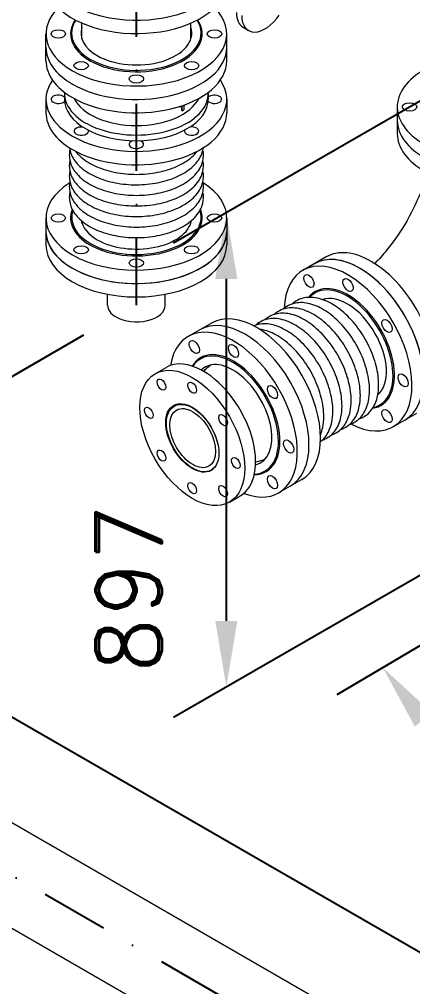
# Model space of a CAD drawing. Header units: millimetres. Extents: x -312439 to 477422, y -331570 to 212570.
# Drawn here: x 345386 to 346129, y 169585 to 171415 of the extents above; entities that cross this region are included whole.
import ezdxf

# ---------------------------------------------------------------- set-up
doc = ezdxf.new("R2010")
doc.units = ezdxf.units.MM
doc.linetypes.add('DASHDOT', pattern=[25.4, 12.7, -6.35, 0, -6.35])
doc.styles.add('ROMAND', font='ROMAND.SHX')
doc.dimstyles.new('1-50 (MILIMETRO)', dxfattribs={"dimscale": 0, "dimtxt": 125, "dimasz": 125, "dimexe": 100, "dimexo": 100, "dimgap": 50, "dimtad": 0, "dimdec": 0, "dimzin": 0, "dimdsep": 46, "dimtxsty": 'ROMAND', "dimcen": -390, "dimclrd": 1, "dimclre": 1, "dimclrt": 3, "dimadec": 0, "dimazin": 0, "dimtfac": 1, "dimtdec": 0, "dimtix": 1, "dimtmove": 2, "dimatfit": 2, "dimfxl": 1, "dimtvp": 1, "dimtolj": 1, "dimtzin": 0, "dimarcsym": 0})

# ---------------------------------------------------------------- blocks, each defined once
blk = doc.blocks.new('*D92')
at = {"color": 1, "lineweight": -2, "transparency": 16777216}
for p, q in [((345607.1, 172290.6), (345607.1, 172792.4)), ((348612.8, 170941.5), (345715.4, 172614.4)), ((348721.1, 170492.8), (348721.1, 170994.5))]:
    blk.add_line(p, q, dxfattribs=at)
at = {"color": 1, "transparency": 16777216}
for points in [[(345725.8, 172632.4), (345705, 172596.3), (345607.1, 172676.9)], [(348623.3, 170959.6), (348602.4, 170923.5), (348721.1, 170879)]]:
    blk.add_solid(points, dxfattribs=at)
at = {"layer": 'Defpoints', "color": 0, "transparency": 16777216}
for p in [(345607.1, 172676.9), (345607.1, 172175.2), (348721.1, 170377.3)]:
    blk.add_point(p, dxfattribs=at)
at = {"color": 3, "transparency": 16777216, "insert": (347372.3, 171833.5), "char_height": 125, "attachment_point": 5, "rotation": 330, "style": 'ROMAND'}
blk.add_mtext('\\A1;3596', dxfattribs=at)
blk = doc.blocks.new('*D94')
at = {"color": 1, "lineweight": -2, "transparency": 16777216}
for p, q in [((347077.6, 170783), (345986.1, 170136.8)), ((347493.6, 170251), (346402.1, 169604.8)), ((346149.9, 170089.7), (346411.8, 169754.6))]:
    blk.add_line(p, q, dxfattribs=at)
at = {"color": 1, "transparency": 16777216}
for points in [[(346166.3, 170102.5), (346133.4, 170076.8), (346072.9, 170188.1)], [(346428.3, 169767.4), (346395.4, 169741.8), (346488.8, 169656.1)]]:
    blk.add_solid(points, dxfattribs=at)
at = {"layer": 'Defpoints', "color": 0, "transparency": 16777216}
for p in [(347164.4, 170834.4), (347580.4, 170302.4), (346488.8, 169656.1)]:
    blk.add_point(p, dxfattribs=at)
at = {"color": 3, "transparency": 16777216, "insert": (346379.3, 169999.1), "char_height": 125, "attachment_point": 5, "rotation": 308.0229, "style": 'ROMAND'}
blk.add_mtext('\\A1;675', dxfattribs=at)
blk = doc.blocks.new('*D96')
at = {"color": 1, "lineweight": -2, "transparency": 16777216}
for p, q in [((340982.5, 172444.7), (340982.5, 172743.9)), ((347857.3, 168659.3), (341090.8, 172566)), ((347965.6, 168413.1), (347965.6, 168712.3))]:
    blk.add_line(p, q, dxfattribs=at)
at = {"color": 1, "transparency": 16777216}
for points in [[(341101.2, 172584), (341080.3, 172547.9), (340982.5, 172628.5)], [(347867.7, 168677.3), (347846.9, 168641.2), (347965.6, 168596.8)]]:
    blk.add_solid(points, dxfattribs=at)
at = {"layer": 'Defpoints', "color": 0, "transparency": 16777216}
for p in [(340982.5, 172628.5), (340982.5, 172329.3), (347965.6, 168297.6)]:
    blk.add_point(p, dxfattribs=at)
at = {"color": 3, "transparency": 16777216, "insert": (344536.5, 170720.9), "char_height": 125, "attachment_point": 5, "rotation": 330, "style": 'ROMAND'}
blk.add_mtext('\\A1;8063', dxfattribs=at)
blk = doc.blocks.new('*D26')
at = {"color": 1, "lineweight": -2, "transparency": 16777216}
for p, q in [((345507.1, 172117.4), (345151, 171911.8)), ((345251, 171844.6), (345251, 170794.2)), ((345507.1, 170817), (345151, 170611.4))]:
    blk.add_line(p, q, dxfattribs=at)
at = {"color": 1, "transparency": 16777216}
for points in [[(345230.2, 171844.6), (345271.9, 171844.6), (345251, 171969.6)], [(345230.2, 170794.2), (345271.9, 170794.2), (345251, 170669.2)]]:
    blk.add_solid(points, dxfattribs=at)
at = {"layer": 'Defpoints', "color": 0, "transparency": 16777216}
for p in [(345607.1, 172175.2), (345607.1, 170874.8), (345251, 170669.2)]:
    blk.add_point(p, dxfattribs=at)
at = {"color": 3, "transparency": 16777216, "insert": (345126, 171319.4), "char_height": 125, "attachment_point": 5, "rotation": 90, "style": 'ROMAND'}
blk.add_mtext('\\A1;1300', dxfattribs=at)
blk = doc.blocks.new('*D27')
at = {"color": 1, "lineweight": -2, "transparency": 16777216}
for p, q in [((346217.6, 171303.1), (345677.1, 170991.1)), ((345777.1, 170923.8), (345777.1, 170276.7)), ((346217.6, 170406), (345677.1, 170093.9))]:
    blk.add_line(p, q, dxfattribs=at)
at = {"color": 1, "transparency": 16777216}
for points in [[(345756.3, 170923.8), (345798, 170923.8), (345777.1, 171048.8)], [(345756.3, 170276.7), (345798, 170276.7), (345777.1, 170151.7)]]:
    blk.add_solid(points, dxfattribs=at)
at = {"layer": 'Defpoints', "color": 0, "transparency": 16777216}
for p in [(346317.6, 171360.8), (346317.6, 170463.7), (345777.1, 170151.7)]:
    blk.add_point(p, dxfattribs=at)
at = {"color": 3, "transparency": 16777216, "insert": (345592.5, 170337.6), "char_height": 125, "attachment_point": 5, "rotation": 90, "style": 'ROMAND'}
blk.add_mtext('\\A1;897', dxfattribs=at)

msp = doc.modelspace()

# ---------------------------------------------------------------- linework, layer by layer
at = {"color": 6, "linetype": 'DASHDOT', "ltscale": 10}
for p, q in [((347965.562, 168297.588), (340982.504, 172329.258)), ((345607.137, 170873.876), (345607.137, 171916.961))]:
    msp.add_line(p, q, dxfattribs=at)
at = {"color": 5, "linetype": 'Continuous', "lineweight": 0, "extrusion": (4.44089e-16, 0.816497, 0.57735)}
for p, q in [((341209.323, 172298.219), (347825.272, 168478.499)), ((341122.794, 172148.348), (347738.744, 168328.627)), ((345504.075, 171378.274), (345504.075, 171407.902)), ((345710.199, 171378.274), (345710.199, 171407.902)), ((345808.9, 171399.779), (345818.914, 171393.896)), ((345436.285, 171336.576), (345436.285, 171387.376)), ((345777.989, 171336.576), (345777.989, 171387.376)), ((345436.285, 171263.576), (345436.285, 171238.176)), ((345471.19, 171274.389), (345471.19, 171263.576)), ((345743.084, 171274.389), (345743.084, 171263.576)), ((345777.989, 171263.576), (345777.989, 171238.176)), ((345691.088, 171249.092), (345689.487, 171250.017)), ((345692.303, 171249.739), (345692.303, 171242.844)), ((345693.902, 171241.92), (345693.902, 171250.618)), ((345696.752, 171252.263), (345696.752, 171243.566)), ((346100.18, 171249.176), (346100.18, 171198.376)), ((345693.902, 171241.92), (345692.303, 171242.844)), ((345436.285, 171038.976), (345436.285, 170988.176)), ((345504.258, 171029.301), (345504.258, 171033.05)), ((345710.016, 171029.301), (345710.016, 171033.05)), ((345777.989, 171038.976), (345777.989, 170988.176)), ((345965.592, 170965.263), (345921.598, 170939.863)), ((345552.697, 170873.876), (345552.697, 170894.676)), ((345661.577, 170873.876), (345661.577, 170894.676)), ((345963.964, 170885.834), (345960.717, 170883.959)), ((345749.086, 170840.263), (345705.092, 170814.863)), ((345642.675, 170744.321), (345663.287, 170756.221)), ((346066.842, 170707.643), (346063.595, 170705.768)), ((345678.531, 170683.067), (345686.058, 170687.413)), ((346136.444, 170669.338), (346092.45, 170643.938)), ((345748.525, 170561.834), (345751.445, 170563.519)), ((345919.938, 170544.338), (345875.944, 170518.938)), ((345782.909, 170501.43), (345803.52, 170513.33))]:
    msp.add_line(p, q, dxfattribs=at)
at = {"color": 5, "linetype": 'Continuous', "lineweight": 0}
for centre, major_axis, ratio, start_param, end_param in [((345607.137, 171511.976), (170.852, 0), 0.57735027, 2.83373505, 5.63029976), ((345607.137, 171486.576), (-170.852, 0), 0.57735027, 0, 2.67581256), ((345607.137, 171387.376), (-170.852, 0), 0.57735027, 5.75631391, 7.06858347), ((345607.137, 171387.376), (-170.852, 0), 0.57735027, 0.78539816, 3.66846405), ((345839.92, 171452.578), (-31.02, -52.799), 0.58236072, 5.50218352, 6.28318531), ((345607.137, 171387.376), (-124.312, 0), 0.57735027, 5.90470163, 7.06858347), ((345607.137, 171388.976), (122.352, 0), 0.57735027, 2.78715383, 3.92699082), ((345607.137, 171387.376), (-124.312, 0), 0.57735027, 0.78539816, 3.52007633), ((345607.137, 171388.976), (122.352, 0), 0.57735027, 3.92699082, 6.63762413), ((345849.934, 171446.695), (-31.02, -52.799), 0.58236072, 5.50218352, 7.74056361), ((345607.137, 171388.976), (104.716, 0), 0.57735027, 2.96365333, 3.92699082), ((345607.137, 171388.976), (104.716, 0), 0.57735027, 3.92699082, 6.46112463), ((345607.137, 171361.976), (-170.852, 0), 0.57735027, 0, 0.78539816), ((345607.137, 171361.976), (170.852, 0), 0.57735027, 3.14159265, 3.92699082), ((345607.137, 171361.976), (-170.852, 0), 0.57735027, 0.78539816, 3.14159265), ((345607.137, 171361.976), (170.852, 0), 0.57735027, 3.92699082, 6.28318531), ((345607.137, 171336.576), (170.852, 0), 0.57735027, 3.14159265, 3.92699082), ((345607.137, 171336.576), (170.852, 0), 0.57735027, 3.92699082, 6.28318531), ((345607.137, 171263.576), (170.852, 0), 0.57735027, 2.76255435, 3.92699082), ((345607.137, 171263.576), (170.852, 0), 0.57735027, 3.92699082, 6.66222361), ((346271.032, 171249.176), (-170.852, 0), 0.57735027, 5.52720378, 7.17837463), ((345459.555, 171263.576), (13.595, 0), 0.57735027, 0.78539816, 5.76390567), ((345459.555, 171263.576), (13.595, 0), 0.57735027, 0.543593, 0.78539816), ((345607.137, 171274.389), (-135.947, 0), 0.57735027, 6.25269826, 9.45526501), ((345607.137, 171263.576), (-135.947, 0), 0.57735027, 0, 3.14159265), ((345607.137, 171284.548), (-122.474, 0), 0.57735027, 0.27857257, 2.86302008), ((345754.719, 171263.576), (13.595, 0), 0.57735027, 3.66087229, 7.06858347), ((345754.719, 171263.576), (13.595, 0), 0.57735027, 0.78539816, 2.59799965), ((345607.137, 171308.644), (82.062, 183.423), 0.49566843, 4.61326574, 4.61414618), ((345606.442, 171309.045), (84.235, 188.281), 0.49566843, 4.61450446, 4.62476086), ((345606.442, 171302.758), (125.718, 0), 0.57735027, 5.45105198, 5.48175802), ((345606.442, 171302.758), (125.718, 0), 0.57735027, 5.51381627, 5.52924603), ((345607.137, 171238.176), (-170.852, 0), 0.57735027, 0, 0.78539816), ((345607.137, 171238.176), (-170.852, 0), 0.57735027, 0.78539816, 3.14159265), ((345606.442, 171294.061), (125.718, 0), 0.57735027, 5.48175802, 5.51381627), ((345502.781, 171203.326), (13.595, 0), 0.57735027, 1.3046778, 6.54930384), ((345711.493, 171203.326), (13.595, 0), 0.57735027, 2.87547412, 7.06858347), ((345711.493, 171203.326), (13.595, 0), 0.57735027, 0.78539816, 1.83691486), ((346271.032, 171223.776), (-170.852, 0), 0.57735027, 0, 0.82183254), ((346271.032, 171223.776), (170.852, 0), 0.57735027, 3.14159265, 3.96342519), ((346271.032, 171198.376), (-170.852, 0), 0.57735027, 0, 0.80452514), ((345607.137, 171178.369), (13.595, 0), 0.57735027, 2.09007596, 7.06858347), ((345607.137, 171178.369), (13.595, 0), 0.57735027, 0.78539816, 1.05151669), ((345607.137, 171038.976), (-170.852, 0), 0.57735027, 5.54247328, 7.06858347), ((345607.137, 171038.976), (-170.852, 0), 0.57735027, 0.78539816, 3.88230468), ((345607.137, 171038.976), (-124.312, 0), 0.57735027, 6.0571064, 7.06858347), ((345607.137, 171040.576), (122.352, 0), 0.57735027, 2.95808865, 3.92699082), ((345607.137, 171038.976), (-124.312, 0), 0.57735027, 0.78539816, 3.36767156), ((345607.137, 171040.576), (122.352, 0), 0.57735027, 3.92699082, 6.46668931), ((345607.137, 171040.576), (104.716, 0), 0.57735027, 3.24907876, 3.92699082), ((345607.137, 171040.576), (104.716, 0), 0.57735027, 3.92699082, 6.1756992), ((345607.137, 171013.576), (170.852, 0), 0.57735027, 3.14159265, 3.92699082), ((345607.137, 171013.576), (-170.852, 0), 0.57735027, 0, 3.14159265), ((345607.137, 171013.576), (170.852, 0), 0.57735027, 3.92699082, 6.28318531), ((345607.137, 170988.176), (-170.852, 0), 0.57735027, 0, 3.14159265), ((346029.021, 170804.601), (85.426, -147.962), 0.57735027, 0, 3.14159265), ((346051.018, 170817.301), (-85.426, 147.962), 0.57735027, 5.49778714, 6.28318531), ((346007.024, 170791.901), (-85.426, 147.962), 0.57735027, 2.40088063, 7.02389733), ((346029.021, 170804.601), (-85.426, 147.962), 0.57735027, 5.49778714, 6.28318531), ((346051.018, 170817.301), (-85.426, 147.962), 0.57735027, 4.58314934, 5.49778714), ((346029.021, 170804.601), (-85.426, 147.962), 0.57735027, 3.14159265, 5.49778714), ((346007.024, 170791.901), (-62.156, 107.657), 0.57735027, 2.91551375, 6.50926421), ((346005.639, 170791.101), (61.176, -105.96), 0.57735027, 6.09968131, 9.60828196), ((346005.639, 170791.101), (52.358, -90.686), 0.57735027, 0.10748611, 3.03410655), ((345607.137, 170873.876), (54.44, 0), 0.57735027, 3.14159265, 3.92699082), ((345607.137, 170873.876), (54.44, 0), 0.57735027, 3.92699082, 6.28318531), ((345834.512, 170692.301), (85.426, -147.962), 0.57735027, 0, 3.14159265), ((345812.515, 170679.601), (85.426, -147.962), 0.57735027, 0, 3.14159265), ((345790.518, 170666.901), (-85.426, 147.962), 0.57735027, 2.51913722, 6.89266877), ((345790.518, 170666.901), (-62.156, 107.657), 0.57735027, 2.82283109, 6.58897491), ((345789.132, 170666.101), (61.176, -105.96), 0.57735027, 5.99359156, 9.70107507), ((345733.403, 170634.776), (-70.117, 121.446), 0.57735027, 5.49778714, 6.28318531), ((345789.132, 170666.101), (52.358, -90.686), 0.57735027, 6.12241716, 9.57224947), ((345733.403, 170634.776), (-70.117, 121.446), 0.57735027, 3.14159265, 5.49778714)]:
    msp.add_ellipse(centre, major_axis=major_axis, ratio=ratio, start_param=start_param, end_param=end_param, dxfattribs=at)
for centre, major_axis in [((345459.555, 171387.376), (-13.595, 0)), ((345754.719, 171387.376), (-13.595, 0)), ((345502.781, 171327.126), (-13.595, 0)), ((345711.493, 171327.126), (-13.595, 0)), ((345607.137, 171302.169), (-13.595, 0)), ((346123.45, 171249.176), (-13.595, 0)), ((345459.555, 171038.976), (-13.595, 0)), ((345754.719, 171038.976), (-13.595, 0)), ((345502.781, 170978.726), (-13.595, 0)), ((345711.493, 170978.726), (-13.595, 0)), ((345607.137, 170953.769), (-13.595, 0)), ((345933.233, 170919.71), (-6.797, 11.773)), ((346007.024, 170912.401), (-6.797, 11.773)), ((346080.815, 170834.504), (-6.797, 11.773)), ((345716.727, 170794.71), (-6.797, 11.773)), ((345790.518, 170787.401), (-6.797, 11.773)), ((345712.792, 170622.876), (70.117, -121.446)), ((345654.617, 170723.638), (5.818, -10.076)), ((346111.38, 170731.651), (-6.797, 11.773)), ((345712.792, 170717.876), (-5.818, 10.076)), ((345864.309, 170709.504), (-6.797, 11.773)), ((345712.792, 170622.876), (-35.518, 61.518)), ((345630.52, 170670.376), (5.818, -10.076)), ((345713.528, 170622.451), (-34.997, 60.617)), ((345713.528, 170622.451), (-30.643, 53.075)), ((346080.815, 170664.091), (-6.797, 11.773)), ((345770.967, 170656.463), (-5.818, 10.076)), ((345894.874, 170606.651), (-6.797, 11.773)), ((345654.617, 170589.288), (5.818, -10.076)), ((345795.064, 170575.376), (-5.818, 10.076)), ((345864.309, 170539.091), (-6.797, 11.773)), ((345712.792, 170527.876), (5.818, -10.076)), ((345770.967, 170522.113), (5.818, -10.076))]:
    msp.add_ellipse(centre, major_axis=major_axis, ratio=0.57735027, dxfattribs=at)
for points, knots in [([(345480.729, 171171.814), (345481.193, 171168.108), (345482.104, 171164.435), (345486.327, 171153.074), (345491.197, 171145.731), (345504.585, 171132.024), (345513.336, 171125.744), (345533.746, 171115.105), (345545.453, 171110.782), (345570.5, 171104.563), (345583.831, 171102.661), (345610.794, 171101.428), (345624.42, 171102.09), (345650.664, 171105.913), (345663.277, 171109.075), (345682.197, 171116.134), (345689.163, 171119.379), (345695.508, 171123.042)], [3.99916947, 3.99916947, 3.99916947, 3.99916947, 4.1383608, 4.1383608, 4.44043772, 4.44043772, 4.76340526, 4.76340526, 5.09164712, 5.09164712, 5.41874426, 5.41874426, 5.74494249, 5.74494249, 6.07146428, 6.07146428, 6.28318531, 6.28318531, 6.28318531, 6.28318531]), ([(345695.508, 171123.042), (345705.342, 171128.72), (345713.683, 171135.404), (345726.264, 171150.168), (345730.596, 171158.237), (345733.016, 171168.37), (345733.329, 171170.088), (345733.545, 171171.814)], [0, 0, 0, 0, 0.328163505, 0.328163505, 0.648411862, 0.648411862, 0.713219509, 0.713219509, 0.713219509, 0.713219509]), ([(345481.452, 171167.598), (345481.208, 171166.48), (345481.005, 171165.356), (345479.719, 171156.407), (345480.621, 171148.425), (345486.327, 171133.074), (345491.197, 171125.731), (345504.585, 171112.024), (345513.336, 171105.744), (345533.746, 171095.105), (345545.453, 171090.782), (345570.5, 171084.563), (345583.831, 171082.661), (345610.794, 171081.428), (345624.42, 171082.09), (345650.664, 171085.913), (345663.277, 171089.075), (345682.197, 171096.134), (345689.163, 171099.379), (345695.508, 171103.042)], [3.80182001, 3.80182001, 3.80182001, 3.80182001, 3.84420963, 3.84420963, 4.1383608, 4.1383608, 4.44043772, 4.44043772, 4.76340526, 4.76340526, 5.09164712, 5.09164712, 5.41874426, 5.41874426, 5.74494249, 5.74494249, 6.07146428, 6.07146428, 6.28318531, 6.28318531, 6.28318531, 6.28318531]), ([(345491.956, 171165.32), (345493.643, 171163.132), (345495.496, 171161.006), (345504.422, 171151.846), (345513.177, 171145.552), (345533.6, 171134.887), (345545.319, 171130.551), (345570.392, 171124.313), (345583.738, 171122.404), (345610.731, 171121.161), (345624.372, 171121.82), (345650.65, 171125.641), (345663.281, 171128.804), (345682.237, 171135.872), (345689.22, 171139.124), (345695.581, 171142.796)], [4.34585481, 4.34585481, 4.34585481, 4.34585481, 4.43949986, 4.43949986, 4.76247371, 4.76247371, 5.09090297, 5.09090297, 5.41816927, 5.41816927, 5.74451372, 5.74451372, 6.07118729, 6.07118729, 6.28318531, 6.28318531, 6.28318531, 6.28318531]), ([(345695.508, 171103.042), (345705.342, 171108.72), (345713.683, 171115.404), (345726.264, 171130.168), (345730.596, 171138.237), (345734.256, 171153.563), (345734.33, 171160.681), (345732.822, 171167.598)], [0, 0, 0, 0, 0.328163505, 0.328163505, 0.648411862, 0.648411862, 0.910568967, 0.910568967, 0.910568967, 0.910568967]), ([(345695.581, 171142.796), (345705.433, 171148.484), (345713.79, 171155.182), (345720.915, 171163.546), (345721.63, 171164.428), (345722.318, 171165.32)], [0, 0, 0, 0, 0.328347356, 0.328347356, 0.36653417, 0.36653417, 0.36653417, 0.36653417]), ([(345481.452, 171147.598), (345481.208, 171146.48), (345481.005, 171145.356), (345479.719, 171136.407), (345480.621, 171128.425), (345486.327, 171113.074), (345491.197, 171105.731), (345504.585, 171092.024), (345513.336, 171085.744), (345533.746, 171075.105), (345545.453, 171070.782), (345570.5, 171064.563), (345583.831, 171062.661), (345610.794, 171061.428), (345624.42, 171062.09), (345650.664, 171065.913), (345663.277, 171069.075), (345682.197, 171076.134), (345689.163, 171079.379), (345695.508, 171083.042)], [3.80182001, 3.80182001, 3.80182001, 3.80182001, 3.84420963, 3.84420963, 4.1383608, 4.1383608, 4.44043772, 4.44043772, 4.76340526, 4.76340526, 5.09164712, 5.09164712, 5.41874426, 5.41874426, 5.74494249, 5.74494249, 6.07146428, 6.07146428, 6.28318531, 6.28318531, 6.28318531, 6.28318531]), ([(345695.508, 171083.042), (345705.342, 171088.72), (345713.683, 171095.404), (345726.264, 171110.168), (345730.596, 171118.237), (345734.256, 171133.563), (345734.33, 171140.681), (345732.822, 171147.598)], [0, 0, 0, 0, 0.328163505, 0.328163505, 0.648411862, 0.648411862, 0.910568967, 0.910568967, 0.910568967, 0.910568967]), ([(345481.452, 171127.598), (345481.208, 171126.48), (345481.005, 171125.356), (345479.719, 171116.407), (345480.621, 171108.425), (345486.327, 171093.074), (345491.197, 171085.731), (345504.585, 171072.024), (345513.336, 171065.744), (345533.746, 171055.105), (345545.453, 171050.782), (345570.5, 171044.563), (345583.831, 171042.661), (345610.794, 171041.428), (345624.42, 171042.09), (345650.664, 171045.913), (345663.277, 171049.075), (345682.197, 171056.134), (345689.163, 171059.379), (345695.508, 171063.042)], [3.80182001, 3.80182001, 3.80182001, 3.80182001, 3.84420963, 3.84420963, 4.1383608, 4.1383608, 4.44043772, 4.44043772, 4.76340526, 4.76340526, 5.09164712, 5.09164712, 5.41874426, 5.41874426, 5.74494249, 5.74494249, 6.07146428, 6.07146428, 6.28318531, 6.28318531, 6.28318531, 6.28318531]), ([(345695.508, 171063.042), (345705.342, 171068.72), (345713.683, 171075.404), (345726.264, 171090.168), (345730.596, 171098.237), (345734.256, 171113.563), (345734.33, 171120.681), (345732.822, 171127.598)], [0, 0, 0, 0, 0.328163505, 0.328163505, 0.648411862, 0.648411862, 0.910568967, 0.910568967, 0.910568967, 0.910568967]), ([(345481.452, 171107.598), (345481.208, 171106.48), (345481.005, 171105.356), (345479.719, 171096.407), (345480.621, 171088.425), (345486.327, 171073.074), (345491.197, 171065.731), (345504.585, 171052.024), (345513.336, 171045.744), (345533.746, 171035.105), (345545.453, 171030.782), (345570.5, 171024.563), (345583.831, 171022.661), (345610.794, 171021.428), (345624.42, 171022.09), (345650.664, 171025.913), (345663.277, 171029.075), (345682.197, 171036.134), (345689.163, 171039.379), (345695.508, 171043.042)], [3.80182001, 3.80182001, 3.80182001, 3.80182001, 3.84420963, 3.84420963, 4.1383608, 4.1383608, 4.44043772, 4.44043772, 4.76340526, 4.76340526, 5.09164712, 5.09164712, 5.41874426, 5.41874426, 5.74494249, 5.74494249, 6.07146428, 6.07146428, 6.28318531, 6.28318531, 6.28318531, 6.28318531]), ([(345695.508, 171043.042), (345705.342, 171048.72), (345713.683, 171055.404), (345726.264, 171070.168), (345730.596, 171078.237), (345734.256, 171093.563), (345734.33, 171100.681), (345732.822, 171107.598)], [0, 0, 0, 0, 0.328163505, 0.328163505, 0.648411862, 0.648411862, 0.910568967, 0.910568967, 0.910568967, 0.910568967]), ([(345481.452, 171087.598), (345481.208, 171086.48), (345481.005, 171085.356), (345479.719, 171076.407), (345480.621, 171068.425), (345486.327, 171053.074), (345491.197, 171045.731), (345504.585, 171032.024), (345513.336, 171025.744), (345533.746, 171015.105), (345545.453, 171010.782), (345570.5, 171004.563), (345583.831, 171002.661), (345610.794, 171001.428), (345624.42, 171002.09), (345650.664, 171005.913), (345663.277, 171009.075), (345682.197, 171016.134), (345689.163, 171019.379), (345695.508, 171023.042)], [3.80182001, 3.80182001, 3.80182001, 3.80182001, 3.84420963, 3.84420963, 4.1383608, 4.1383608, 4.44043772, 4.44043772, 4.76340526, 4.76340526, 5.09164712, 5.09164712, 5.41874426, 5.41874426, 5.74494249, 5.74494249, 6.07146428, 6.07146428, 6.28318531, 6.28318531, 6.28318531, 6.28318531]), ([(345695.508, 171023.042), (345705.342, 171028.72), (345713.683, 171035.404), (345726.264, 171050.168), (345730.596, 171058.237), (345734.256, 171073.563), (345734.33, 171080.681), (345732.822, 171087.598)], [0, 0, 0, 0, 0.328163505, 0.328163505, 0.648411862, 0.648411862, 0.910568967, 0.910568967, 0.910568967, 0.910568967]), ([(346146.742, 171093.744), (346139.184, 171073.815), (346129.653, 171053.639), (346107.235, 171014.454), (346094.266, 170995.495), (346073.042, 170969.295), (346065.389, 170960.688), (346057.653, 170952.759)], [0.510963323, 0.510963323, 0.510963323, 0.510963323, 0.778558045, 0.778558045, 1.053396997, 1.053396997, 1.20100199, 1.20100199, 1.20100199, 1.20100199]), ([(346047.688, 170713.336), (346047.688, 170724.691), (346046.067, 170736.842), (346039.842, 170761.546), (346035.246, 170774.094), (346023.579, 170798.35), (346016.519, 170810.055), (346000.618, 170831.504), (345991.78, 170841.244), (345973.129, 170857.803), (345963.316, 170864.61), (345943.611, 170874.507), (345933.712, 170877.599), (345915.039, 170879.448), (345906.221, 170878.326), (345893.372, 170873.018), (345888.779, 170870.098), (345884.753, 170866.436)], [0, 0, 0, 0, 0.32816351, 0.32816351, 0.65548399, 0.65548399, 0.98174571, 0.98174571, 1.30813582, 1.30813582, 1.63575105, 1.63575105, 1.96354502, 1.96354502, 2.27981164, 2.27981164, 2.48136529, 2.48136529, 2.48136529, 2.48136529]), ([(346065.009, 170723.336), (346065.009, 170734.691), (346063.387, 170746.842), (346057.162, 170771.546), (346052.566, 170784.094), (346040.9, 170808.35), (346033.84, 170820.055), (346017.938, 170841.504), (346009.1, 170851.244), (345990.449, 170867.803), (345980.637, 170874.61), (345960.932, 170884.507), (345951.032, 170887.599), (345932.359, 170889.448), (345923.541, 170888.326), (345910.692, 170883.018), (345906.099, 170880.098), (345902.073, 170876.436)], [0, 0, 0, 0, 0.32816351, 0.32816351, 0.65548399, 0.65548399, 0.98174571, 0.98174571, 1.30813582, 1.30813582, 1.63575105, 1.63575105, 1.96354502, 1.96354502, 2.27981164, 2.27981164, 2.48136529, 2.48136529, 2.48136529, 2.48136529]), ([(346030.368, 170703.336), (346030.368, 170714.691), (346028.746, 170726.842), (346022.521, 170751.546), (346017.925, 170764.094), (346006.259, 170788.35), (345999.199, 170800.055), (345983.297, 170821.504), (345974.459, 170831.244), (345955.808, 170847.803), (345945.996, 170854.61), (345926.29, 170864.507), (345916.391, 170867.599), (345897.718, 170869.448), (345888.9, 170868.326), (345876.051, 170863.018), (345871.458, 170860.098), (345867.432, 170856.436)], [0, 0, 0, 0, 0.32816351, 0.32816351, 0.65548399, 0.65548399, 0.98174571, 0.98174571, 1.30813582, 1.30813582, 1.63575105, 1.63575105, 1.96354502, 1.96354502, 2.27981164, 2.27981164, 2.48136529, 2.48136529, 2.48136529, 2.48136529]), ([(345995.727, 170683.336), (345995.727, 170694.691), (345994.105, 170706.842), (345987.88, 170731.546), (345983.284, 170744.094), (345971.618, 170768.35), (345964.558, 170780.055), (345948.656, 170801.504), (345939.818, 170811.244), (345921.167, 170827.803), (345911.355, 170834.61), (345891.649, 170844.507), (345881.75, 170847.599), (345863.077, 170849.448), (345854.259, 170848.326), (345841.41, 170843.018), (345836.817, 170840.098), (345832.791, 170836.436)], [0, 0, 0, 0, 0.32816351, 0.32816351, 0.65548399, 0.65548399, 0.98174571, 0.98174571, 1.30813582, 1.30813582, 1.63575105, 1.63575105, 1.96354502, 1.96354502, 2.27981164, 2.27981164, 2.48136529, 2.48136529, 2.48136529, 2.48136529]), ([(346013.047, 170693.336), (346013.047, 170704.691), (346011.426, 170716.842), (346005.201, 170741.546), (346000.605, 170754.094), (345988.938, 170778.35), (345981.878, 170790.055), (345965.977, 170811.504), (345957.139, 170821.244), (345938.488, 170837.803), (345928.675, 170844.61), (345908.97, 170854.507), (345899.071, 170857.599), (345880.398, 170859.448), (345871.58, 170858.326), (345858.731, 170853.018), (345854.138, 170850.098), (345850.111, 170846.436)], [0, 0, 0, 0, 0.32816351, 0.32816351, 0.65548399, 0.65548399, 0.98174571, 0.98174571, 1.30813582, 1.30813582, 1.63575105, 1.63575105, 1.96354502, 1.96354502, 2.27981164, 2.27981164, 2.48136529, 2.48136529, 2.48136529, 2.48136529]), ([(345978.406, 170673.336), (345978.406, 170684.691), (345976.785, 170696.842), (345970.56, 170721.546), (345965.964, 170734.094), (345954.297, 170758.35), (345947.237, 170770.055), (345931.336, 170791.504), (345922.498, 170801.244), (345903.847, 170817.803), (345894.034, 170824.61), (345874.329, 170834.507), (345864.43, 170837.599), (345845.757, 170839.448), (345836.939, 170838.326), (345828.987, 170835.041), (345828.883, 170834.997), (345828.779, 170834.954)], [0, 0, 0, 0, 0.32816351, 0.32816351, 0.65548399, 0.65548399, 0.98174571, 0.98174571, 1.30813582, 1.30813582, 1.63575105, 1.63575105, 1.96354502, 1.96354502, 2.27981164, 2.27981164, 2.28401584, 2.28401584, 2.28401584, 2.28401584]), ([(345961.335, 170663.395), (345961.335, 170674.771), (345959.71, 170686.94), (345953.473, 170711.679), (345948.869, 170724.243), (345937.184, 170748.525), (345930.113, 170760.242), (345914.187, 170781.71), (345905.336, 170791.457), (345886.655, 170808.027), (345876.826, 170814.838), (345857.903, 170824.324), (345848.811, 170827.299), (345840.016, 170828.478)], [0, 0, 0, 0, 0.32834736, 0.32834736, 0.65583782, 0.65583782, 0.98224611, 0.98224611, 1.30878744, 1.30878744, 1.63658278, 1.63658278, 1.9373305, 1.9373305, 1.9373305, 1.9373305]), ([(345734.138, 170748.848), (345735.104, 170750.002), (345736.116, 170751.13), (345739.202, 170754.332), (345741.398, 170756.325), (345744.918, 170759.089), (345746.132, 170759.974), (345747.379, 170760.817)], [3.719249102, 3.719249102, 3.719249102, 3.719249102, 3.762275347, 3.762275347, 3.844633082, 3.844633082, 3.886005703, 3.886005703, 3.886005703, 3.886005703]), ([(346027.758, 170658.743), (346030.381, 170659.58), (346032.913, 170660.637), (346042.263, 170665.545), (346048.211, 170670.949), (346057.67, 170684.743), (346061.074, 170693.243), (346064.352, 170709.178), (346065.009, 170716.096), (346065.009, 170723.336)], [5.37261634, 5.37261634, 5.37261634, 5.37261634, 5.474589709, 5.474589709, 5.767211043, 5.767211043, 6.073965029, 6.073965029, 6.283185307, 6.283185307, 6.283185307, 6.283185307]), ([(345993.117, 170638.743), (345995.74, 170639.58), (345998.272, 170640.637), (346007.622, 170645.545), (346013.57, 170650.949), (346023.029, 170664.743), (346026.433, 170673.243), (346029.711, 170689.178), (346030.368, 170696.096), (346030.368, 170703.336)], [5.37261634, 5.37261634, 5.37261634, 5.37261634, 5.474589709, 5.474589709, 5.767211043, 5.767211043, 6.073965029, 6.073965029, 6.283185307, 6.283185307, 6.283185307, 6.283185307]), ([(346010.438, 170648.743), (346013.061, 170649.58), (346015.593, 170650.637), (346024.943, 170655.545), (346030.891, 170660.949), (346040.35, 170674.743), (346043.754, 170683.243), (346047.032, 170699.178), (346047.688, 170706.096), (346047.688, 170713.336)], [5.37261634, 5.37261634, 5.37261634, 5.37261634, 5.474589709, 5.474589709, 5.767211043, 5.767211043, 6.073965029, 6.073965029, 6.283185307, 6.283185307, 6.283185307, 6.283185307]), ([(345958.476, 170618.743), (345961.099, 170619.58), (345963.631, 170620.637), (345972.981, 170625.545), (345978.929, 170630.949), (345988.388, 170644.743), (345991.792, 170653.243), (345995.07, 170669.178), (345995.727, 170676.096), (345995.727, 170683.336)], [5.37261634, 5.37261634, 5.37261634, 5.37261634, 5.474589709, 5.474589709, 5.767211043, 5.767211043, 6.073965029, 6.073965029, 6.283185307, 6.283185307, 6.283185307, 6.283185307]), ([(345975.796, 170628.743), (345978.42, 170629.58), (345980.952, 170630.637), (345990.302, 170635.545), (345996.25, 170640.949), (346005.709, 170654.743), (346009.112, 170663.243), (346012.391, 170679.178), (346013.047, 170686.096), (346013.047, 170693.336)], [5.37261634, 5.37261634, 5.37261634, 5.37261634, 5.474589709, 5.474589709, 5.767211043, 5.767211043, 6.073965029, 6.073965029, 6.283185307, 6.283185307, 6.283185307, 6.283185307]), ([(345955.186, 170616.009), (345959.406, 170619.205), (345963.114, 170623.144), (345971.068, 170634.743), (345974.471, 170643.243), (345977.75, 170659.178), (345978.406, 170666.096), (345978.406, 170673.336)], [5.569965798, 5.569965798, 5.569965798, 5.569965798, 5.767211043, 5.767211043, 6.073965029, 6.073965029, 6.283185307, 6.283185307, 6.283185307, 6.283185307]), ([(345955.197, 170628.978), (345956.961, 170633.266), (345958.342, 170637.868), (345960.677, 170649.205), (345961.335, 170656.14), (345961.335, 170663.395)], [5.916651137, 5.916651137, 5.916651137, 5.916651137, 6.073766391, 6.073766391, 6.283185307, 6.283185307, 6.283185307, 6.283185307]), ([(345850.282, 170582.583), (345848.929, 170581.925), (345847.555, 170581.316), (345843.401, 170579.649), (345840.578, 170578.744), (345836.018, 170577.612), (345834.287, 170577.258), (345832.562, 170576.976)], [0.826383277, 0.826383277, 0.826383277, 0.826383277, 0.867755899, 0.867755899, 0.950113634, 0.950113634, 1.000253251, 1.000253251, 1.000253251, 1.000253251])]:
    msp.add_open_spline(points, degree=3, knots=knots, dxfattribs=at)

# ---------------------------------------------------------------- dimensions: what is measured, and where the dimension line sits
for base, p1, p2, angle, picture, middle in [((345607.137, 172676.888), (348721.101, 170377.31), (345607.137, 172175.158), 150, '*D92', (347372.287, 171833.453)), ((345777.141, 170151.663), (346317.593, 171360.82), (346317.593, 170463.693), 270, '*D27', (345592.535, 170337.609))]:
    dim = msp.add_linear_dim(base=base, p1=p1, p2=p2, angle=angle, dimstyle='1-50 (MILIMETRO)', override={"dimscale": 1})
    dim.commit()
    dim.dimension.update_dxf_attribs({"geometry": picture, "text_midpoint": middle, "dimtype": 161})
for p1, p2, distance, picture, middle in [((347965.562, 168297.588), (340982.504, 172329.258), -259.116, '*D96', (344536.533, 170720.878)), ((345607.137, 172175.158), (345607.137, 170874.769), -356.11, '*D26', (345126.027, 171319.363)), ((347164.398, 170834.404), (347580.386, 170302.402), -1257.96, '*D94', (346379.322, 169999.137))]:
    dim = msp.add_aligned_dim(p1=p1, p2=p2, distance=distance, dimstyle='1-50 (MILIMETRO)', override={"dimscale": 1})
    dim.commit()
    dim.dimension.update_dxf_attribs({"geometry": picture, "text_midpoint": middle})

doc.saveas('drawing.dxf')
